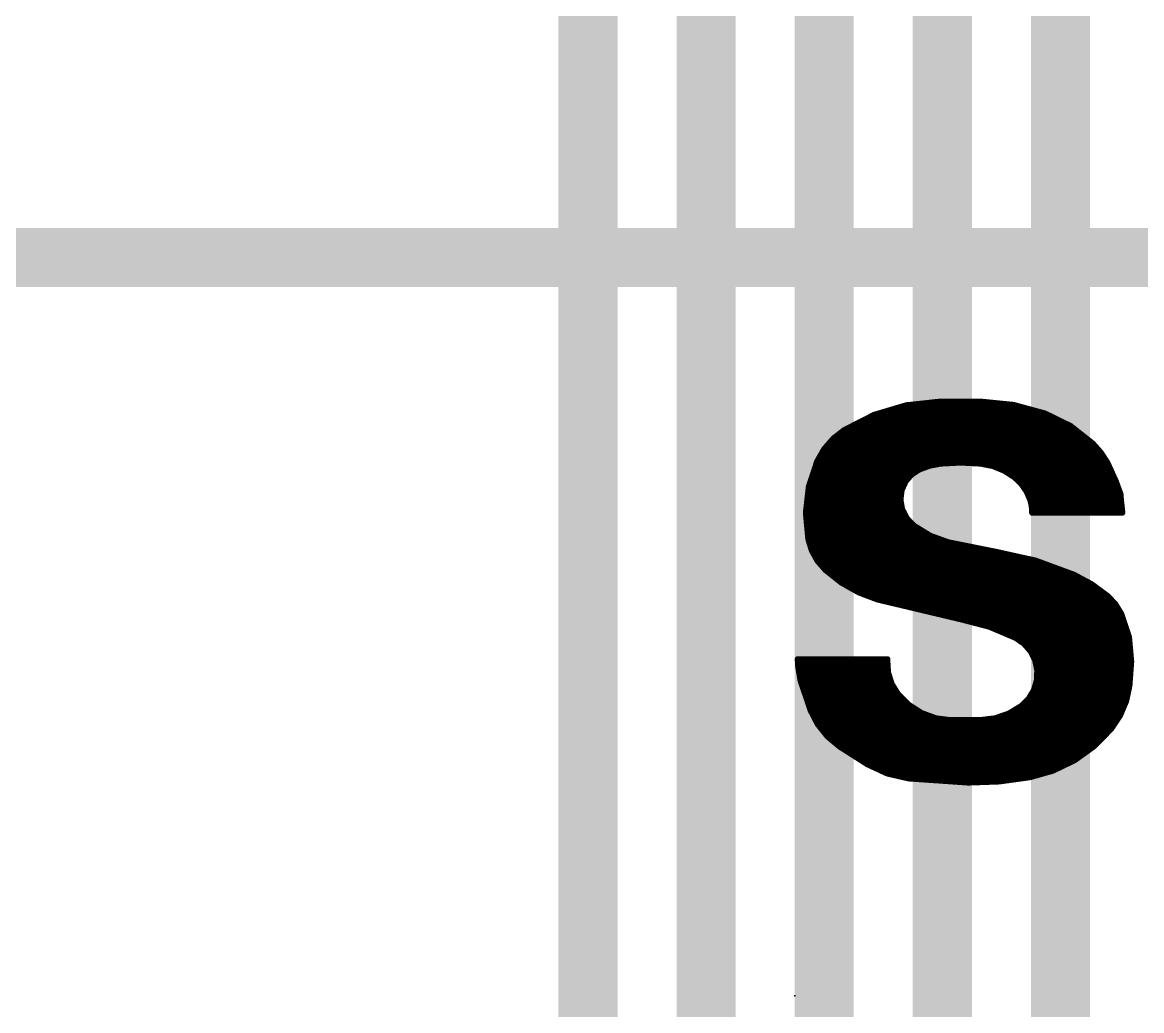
# Model space of a CAD drawing. Extents: x -28 to 79, y -1 to 63.
# Drawn here: x 21.57 to 26.384, y 23.431 to 27.681 of the extents above; entities that cross this region are included whole.
import ezdxf

# ---------------------------------------------------------------- set-up
doc = ezdxf.new("R2010")
doc.units = 0
for name, color, linetype in [('1', 12, 'CONTINUOUS'), ('16', 132, 'CONTINUOUS'), ('21', 41, 'CONTINUOUS'), ('23', 53, 'CONTINUOUS')]:
    doc.layers.add(name, color=color, linetype=linetype)

msp = doc.modelspace()

# ---------------------------------------------------------------- linework, layer by layer
at = {"layer": '1', "const_width": 0.254}
for points in [[(26.035, 21.717), (26.035, 47.244)], [(25.527, 21.5265), (25.527, 45.212)], [(25.019, 21.336), (25.019, 43.18)], [(24.511, 21.082), (24.511, 41.148)], [(24.003, 20.828), (24.003, 39.116)]]:
    msp.add_lwpolyline(points, dxfattribs=at)
at = {"layer": '16', "const_width": 0.254}
msp.add_lwpolyline([(20.32, 26.67), (39.37, 26.67)], dxfattribs=at)
at = {"layer": '21', "const_width": 0.0254}
for points in [[(25.3713, 26.0347), (25.2335, 25.9936)], [(25.5143, 26.0502), (25.3713, 26.0347)], [(25.3739, 26.035), (25.8386, 26.035)], [(25.6946, 26.0502), (25.5143, 26.0502)], [(25.8339, 26.0363), (25.6946, 26.0502)], [(25.969, 25.9994), (25.8339, 26.0363)], [(25.2335, 25.9936), (25.1054, 25.9283)], [(25.215, 25.9842), (26, 25.9842)], [(25.287, 26.0096), (25.9316, 26.0096)], [(26.0787, 25.9456), (25.969, 25.9994)], [(25.1652, 25.9588), (26.0518, 25.9588)], [(26.1747, 25.8699), (26.0787, 25.9456)], [(25.0579, 25.8914), (25.0184, 25.8459)], [(25.1054, 25.9283), (25.0579, 25.8914)], [(25.0793, 25.908), (26.1264, 25.908)], [(25.1154, 25.9334), (26.0942, 25.9334)], [(25.6337, 25.9055), (25.2146, 25.7962)], [(25.2501, 25.781), (25.6286, 25.8953)], [(25.6286, 25.8953), (26.0502, 25.7607)], [(26.0883, 25.7734), (25.6337, 25.9055)], [(25.0184, 25.8459), (24.9885, 25.7937)], [(25.0282, 25.8572), (25.5024, 25.8572)], [(25.0502, 25.8826), (25.5865, 25.8826)], [(25.4485, 25.8572), (25.7999, 25.8572)], [(25.5459, 25.8826), (25.7125, 25.8826)], [(25.6684, 25.8826), (26.1586, 25.8826)], [(25.7479, 25.8572), (26.1859, 25.8572)], [(26.2096, 25.8304), (26.1747, 25.8699)], [(24.9885, 25.7937), (24.9527, 25.6854)], [(24.9958, 25.8064), (25.3342, 25.8064)], [(25.0103, 25.8318), (25.4183, 25.8318)], [(25.2146, 25.7962), (25.2679, 25.4914)], [(25.2537, 25.8064), (25.9747, 25.8064)], [(25.3511, 25.8318), (25.8873, 25.8318)], [(25.8275, 25.8318), (26.2083, 25.8318)], [(25.9071, 25.8064), (26.2251, 25.8064)], [(26.2382, 25.7861), (26.2096, 25.8304)], [(24.9759, 25.7556), (25.2546, 25.7556)], [(24.9843, 25.781), (25.2501, 25.781)], [(25.2173, 25.781), (25.5062, 25.781)], [(25.2217, 25.7556), (25.4241, 25.7556)], [(25.2984, 25.5067), (25.2501, 25.781)], [(25.3952, 25.7368), (25.4279, 25.7581)], [(25.4279, 25.7581), (25.4726, 25.7746)], [(25.4726, 25.7746), (25.5194, 25.7835)], [(25.5194, 25.7835), (25.6058, 25.788)], [(25.6058, 25.788), (25.6921, 25.7835)], [(25.6921, 25.7835), (25.7437, 25.7732)], [(25.7046, 25.781), (26.0621, 25.781)], [(25.7437, 25.7732), (25.7926, 25.7535)], [(25.7874, 25.7556), (26.1166, 25.7556)], [(25.7926, 25.7535), (25.8369, 25.7251)], [(25.9866, 25.781), (26.2405, 25.781)], [(26.0502, 25.7607), (26.2458, 25.6159)], [(26.0571, 25.7556), (26.252, 25.7556)], [(26.2941, 25.6438), (26.0883, 25.7734)], [(26.2738, 25.7073), (26.2382, 25.7861)], [(24.9591, 25.7048), (25.2635, 25.7048)], [(24.9675, 25.7302), (25.259, 25.7302)], [(25.2261, 25.7302), (25.3894, 25.7302)], [(25.2306, 25.7048), (25.3684, 25.7048)], [(25.3524, 25.6697), (25.3695, 25.7073)], [(25.3695, 25.7073), (25.3952, 25.7368)], [(25.8289, 25.7302), (26.1569, 25.7302)], [(25.8369, 25.7251), (25.8663, 25.697)], [(25.8581, 25.7048), (26.1972, 25.7048)], [(25.8663, 25.697), (25.8895, 25.6635)], [(26.0914, 25.7302), (26.2635, 25.7302)], [(26.1257, 25.7048), (26.2747, 25.7048)], [(26.2941, 25.6515), (26.2738, 25.7073)], [(24.9527, 25.6854), (24.9398, 25.572)], [(24.9491, 25.654), (25.2725, 25.654)], [(24.952, 25.6794), (25.268, 25.6794)], [(25.235, 25.6794), (25.3568, 25.6794)], [(25.2395, 25.654), (25.3504, 25.654)], [(25.3472, 25.6287), (25.3524, 25.6697)], [(25.8784, 25.6794), (26.2376, 25.6794)], [(25.8895, 25.6635), (25.9055, 25.6261)], [(25.8935, 25.654), (26.2779, 25.654)], [(26.16, 25.6794), (26.284, 25.6794)], [(26.1943, 25.654), (26.2932, 25.654)], [(26.2458, 25.6159), (26.2941, 25.6515)], [(24.9434, 25.6032), (25.2814, 25.6032)], [(24.9463, 25.6286), (25.2769, 25.6286)], [(25.2439, 25.6286), (25.3472, 25.6286)], [(25.2483, 25.6032), (25.3516, 25.6032)], [(25.3543, 25.588), (25.3472, 25.6287)], [(25.9044, 25.6286), (26.2957, 25.6286)], [(25.9055, 25.6261), (25.9115, 25.5997)], [(25.9107, 25.6032), (26.2984, 25.6032)], [(25.9115, 25.5997), (25.9131, 25.5727)], [(26.2286, 25.6286), (26.263, 25.6286)], [(26.3017, 25.5727), (26.2941, 25.6438)], [(24.9398, 25.572), (24.9504, 25.4584)], [(24.9405, 25.5778), (25.2859, 25.5778)], [(24.9416, 25.5524), (25.2904, 25.5524)], [(25.2528, 25.5778), (25.3595, 25.5778)], [(25.2572, 25.5524), (25.3725, 25.5524)], [(25.3744, 25.5486), (25.3543, 25.588)], [(25.9128, 25.5778), (26.3012, 25.5778)], [(25.9131, 25.5727), (26.3017, 25.5727)], [(24.944, 25.527), (25.2948, 25.527)], [(25.2617, 25.527), (25.3953, 25.527)], [(26.1239, 25.0266), (25.2984, 25.5067)], [(25.4051, 25.5168), (25.3744, 25.5486)], [(25.4751, 25.4737), (25.4051, 25.5168)], [(24.9464, 25.5016), (25.3072, 25.5016)], [(24.9487, 25.4762), (25.3508, 25.4762)], [(24.9504, 25.4584), (24.9655, 25.4095)], [(25.2661, 25.5016), (25.4298, 25.5016)], [(25.2679, 25.4914), (25.7073, 25.2298)], [(25.2934, 25.4762), (25.471, 25.4762)], [(25.5524, 25.4457), (25.4751, 25.4737)], [(24.9528, 25.4508), (25.3945, 25.4508)], [(24.9606, 25.4254), (25.4382, 25.4254)], [(24.9655, 25.4095), (24.9905, 25.3648)], [(25.3361, 25.4508), (25.5383, 25.4508)], [(25.3788, 25.4254), (25.654, 25.4254)], [(25.7556, 25.4051), (25.5524, 25.4457)], [(24.9708, 25.4), (25.4819, 25.4)], [(24.985, 25.3746), (25.5255, 25.3746)], [(24.9905, 25.3648), (25.0241, 25.3263)], [(25.4214, 25.4), (25.7787, 25.4)], [(25.4641, 25.3746), (25.8934, 25.3746)], [(25.9279, 25.367), (25.7556, 25.4051)], [(26.0934, 25.306), (25.9279, 25.367)], [(25.0041, 25.3492), (25.5692, 25.3492)], [(25.0241, 25.3263), (25.0917, 25.2725)], [(25.0272, 25.3238), (25.6129, 25.3238)], [(25.5067, 25.3492), (25.9761, 25.3492)], [(25.5494, 25.3238), (26.0451, 25.3238)], [(25.0592, 25.2984), (25.6566, 25.2984)], [(25.0911, 25.273), (25.7002, 25.273)], [(25.0917, 25.2725), (25.1668, 25.2299)], [(25.5921, 25.2984), (26.1076, 25.2984)], [(25.6347, 25.273), (26.155, 25.273)], [(26.1691, 25.2655), (26.0934, 25.306)], [(26.2382, 25.2146), (26.1691, 25.2655)], [(25.1356, 25.2476), (25.7439, 25.2476)], [(25.1668, 25.2299), (25.2476, 25.1993)], [(25.1871, 25.2222), (25.7876, 25.2222)], [(25.6774, 25.2476), (26.1934, 25.2476)], [(25.7073, 25.2298), (26.1315, 24.9987)], [(25.7213, 25.2222), (26.2279, 25.2222)], [(26.2714, 25.1796), (26.2382, 25.2146)], [(25.2476, 25.1993), (25.6108, 25.113)], [(25.2581, 25.1968), (25.8313, 25.1968)], [(25.365, 25.1714), (25.8749, 25.1714)], [(25.7679, 25.1968), (26.2551, 25.1968)], [(25.8145, 25.1714), (26.2764, 25.1714)], [(26.2966, 25.1384), (26.2714, 25.1796)], [(25.4719, 25.146), (25.9186, 25.146)], [(25.5788, 25.1206), (25.9623, 25.1206)], [(25.8611, 25.146), (26.292, 25.146)], [(25.9077, 25.1206), (26.3026, 25.1206)], [(26.3304, 25.0381), (26.2966, 25.1384)], [(25.6108, 25.113), (25.7293, 25.0821)], [(25.679, 25.0952), (26.0059, 25.0952)], [(25.7293, 25.0821), (25.842, 25.0342)], [(25.7582, 25.0698), (26.0496, 25.0698)], [(25.9544, 25.0952), (26.3111, 25.0952)], [(26.001, 25.0698), (26.3197, 25.0698)], [(25.818, 25.0444), (26.0933, 25.0444)], [(25.842, 25.0342), (25.878, 25.0095)], [(26.0476, 25.0444), (26.3282, 25.0444)], [(26.1417, 24.9911), (26.1239, 25.0266)], [(26.3398, 24.9326), (26.3304, 25.0381)], [(25.8642, 25.019), (26.1277, 25.019)], [(25.878, 25.0095), (25.9066, 24.9766)], [(25.8919, 24.9936), (26.1404, 24.9936)], [(25.9066, 24.9766), (25.9261, 24.9376)], [(26.1315, 24.9987), (26.0223, 24.6736)], [(26.0299, 24.6583), (26.1417, 24.9911)], [(26.0942, 25.019), (26.3321, 25.019)], [(26.1298, 24.9936), (26.3344, 24.9936)], [(24.9047, 24.9428), (24.9072, 24.9072)], [(25.6286, 24.5847), (24.9047, 24.9428)], [(25.2908, 24.9428), (24.9047, 24.9428)], [(24.9047, 24.9428), (25.6184, 24.5669)], [(25.2908, 24.9377), (25.2908, 24.9428)], [(25.2938, 24.8861), (25.2908, 24.9377)], [(25.9108, 24.9682), (26.134, 24.9682)], [(25.9235, 24.9428), (26.1255, 24.9428)], [(25.9261, 24.9376), (25.9352, 24.895)], [(26.1127, 24.9428), (26.3389, 24.9428)], [(26.1213, 24.9682), (26.3366, 24.9682)], [(26.3322, 24.8285), (26.3398, 24.9326)], [(24.9065, 24.9174), (24.956, 24.9174)], [(24.9072, 24.9072), (24.9174, 24.8488)], [(24.9099, 24.892), (25.0074, 24.892)], [(24.9529, 24.9174), (25.292, 24.9174)], [(25.0012, 24.892), (25.2935, 24.892)], [(25.3094, 24.8369), (25.2938, 24.8861)], [(25.9305, 24.9174), (26.1169, 24.9174)], [(25.9352, 24.895), (25.9334, 24.8514)], [(25.9351, 24.892), (26.1084, 24.892)], [(26.0957, 24.892), (26.3368, 24.892)], [(26.1042, 24.9174), (26.3387, 24.9174)], [(24.9143, 24.8666), (25.0587, 24.8666)], [(24.9174, 24.8488), (24.9606, 24.7218)], [(24.92, 24.8412), (25.1101, 24.8412)], [(25.0494, 24.8666), (25.3, 24.8666)], [(25.0976, 24.8412), (25.308, 24.8412)], [(25.3365, 24.7929), (25.3094, 24.8369)], [(25.9334, 24.8514), (25.9208, 24.8098)], [(25.9303, 24.8412), (26.0913, 24.8412)], [(25.934, 24.8666), (26.0999, 24.8666)], [(26.0786, 24.8412), (26.3331, 24.8412)], [(26.0871, 24.8666), (26.335, 24.8666)], [(26.3179, 24.7621), (26.3322, 24.8285)], [(24.9286, 24.8158), (25.1614, 24.8158)], [(24.9373, 24.7904), (25.2128, 24.7904)], [(25.1458, 24.8158), (25.3224, 24.8158)], [(25.1941, 24.7904), (25.339, 24.7904)], [(25.3827, 24.7466), (25.3365, 24.7929)], [(25.9208, 24.8098), (25.8983, 24.7726)], [(25.9091, 24.7904), (26.0743, 24.7904)], [(25.9226, 24.8158), (26.0828, 24.8158)], [(26.0615, 24.7904), (26.324, 24.7904)], [(26.0701, 24.8158), (26.3295, 24.8158)], [(24.9459, 24.765), (25.2641, 24.765)], [(24.9545, 24.7396), (25.3155, 24.7396)], [(25.2423, 24.765), (25.3644, 24.765)], [(25.2905, 24.7396), (25.3937, 24.7396)], [(25.4378, 24.7114), (25.3827, 24.7466)], [(25.8674, 24.7421), (25.8138, 24.7094)], [(25.8633, 24.7396), (26.0572, 24.7396)], [(25.8983, 24.7726), (25.8674, 24.7421)], [(25.8906, 24.765), (26.0657, 24.765)], [(26.0445, 24.7396), (26.3084, 24.7396)], [(26.053, 24.765), (26.3185, 24.765)], [(26.2913, 24.6995), (26.3179, 24.7621)], [(24.9606, 24.7218), (24.9915, 24.6623)], [(24.9645, 24.7142), (25.3668, 24.7142)], [(24.9777, 24.6888), (25.4182, 24.6888)], [(25.3387, 24.7142), (25.4334, 24.7142)], [(25.387, 24.6888), (25.4991, 24.6888)], [(25.4991, 24.6888), (25.4378, 24.7114)], [(25.5575, 24.6812), (25.4991, 24.6888)], [(25.7544, 24.6888), (25.6921, 24.6812)], [(25.7543, 24.6888), (26.0401, 24.6888)], [(25.8138, 24.7094), (25.7544, 24.6888)], [(25.8216, 24.7142), (26.0487, 24.7142)], [(26.0274, 24.6888), (26.2841, 24.6888)], [(26.0359, 24.7142), (26.2976, 24.7142)], [(26.2534, 24.6431), (26.2913, 24.6995)], [(24.9909, 24.6634), (25.4695, 24.6634)], [(24.9915, 24.6623), (25.0335, 24.6099)], [(25.011, 24.638), (25.5209, 24.638)], [(25.4352, 24.6634), (26.0316, 24.6634)], [(25.4834, 24.638), (25.9385, 24.638)], [(25.6921, 24.6812), (25.5575, 24.6812)], [(25.6184, 24.5669), (26.0299, 24.6583)], [(26.0223, 24.6736), (25.6286, 24.5847)], [(25.8646, 24.638), (26.2484, 24.638)], [(25.9771, 24.6634), (26.267, 24.6634)], [(26.1808, 24.5688), (26.2534, 24.6431)], [(25.0314, 24.6126), (25.5722, 24.6126)], [(25.0335, 24.6099), (25.085, 24.5669)], [(25.0607, 24.5872), (25.6235, 24.5872)], [(25.5316, 24.6126), (25.8241, 24.6126)], [(25.5799, 24.5872), (25.7098, 24.5872)], [(25.6397, 24.5872), (26.1988, 24.5872)], [(25.7522, 24.6126), (26.2236, 24.6126)], [(25.085, 24.5669), (25.2044, 24.4907)], [(25.093, 24.5618), (26.1711, 24.5618)], [(26.0964, 24.5082), (26.1808, 24.5688)], [(25.1328, 24.5364), (26.1357, 24.5364)], [(25.1726, 24.511), (26.1004, 24.511)], [(26.0029, 24.463), (26.0964, 24.5082)], [(25.2044, 24.4907), (25.2901, 24.4509)], [(25.2154, 24.4856), (26.0496, 24.4856)], [(25.2701, 24.4602), (25.9928, 24.4602)], [(25.2901, 24.4509), (25.3822, 24.4297)], [(25.9029, 24.4348), (26.0029, 24.463)], [(25.3601, 24.4348), (25.9029, 24.4348)], [(25.3822, 24.4297), (25.6388, 24.4119)], [(25.6388, 24.4119), (25.7714, 24.4166)], [(25.7714, 24.4166), (25.9029, 24.4348)]]:
    msp.add_lwpolyline(points, dxfattribs=at)
at = {"layer": '21', "const_width": 0.0127}
for points in [[(25.3706, 26.041, 1), (25.372, 26.0284)], [(25.3739, 26.0414, 1), (25.3739, 26.0286)], [(25.3731, 26.0286, 1), (25.3695, 26.0408)], [(25.5143, 26.0566, 1), (25.5143, 26.0438)], [(25.515, 26.0439, 1), (25.5136, 26.0565)], [(25.6952, 26.0565, 1), (25.694, 26.0439)], [(25.6946, 26.0438, 1), (25.6946, 26.0566)], [(25.8356, 26.0424, 1), (25.8322, 26.0301)], [(25.8333, 26.03, 1), (25.8346, 26.0426)], [(25.8386, 26.0286, 1), (25.8386, 26.0414)], [(25.215, 25.9906, 1), (25.215, 25.9779)], [(25.2317, 25.9997, 1), (25.2353, 25.9876)], [(25.2364, 25.988, 1), (25.2306, 25.9993)], [(25.287, 26.016, 1), (25.287, 26.0033)], [(25.9316, 26.0033, 1), (25.9316, 26.016)], [(25.9718, 26.0051, 1), (25.9662, 25.9937)], [(25.9673, 25.9933, 1), (25.9707, 26.0055)], [(26, 25.9779, 1), (26, 25.9906)], [(25.1652, 25.9652, 1), (25.1652, 25.9524)], [(26.0518, 25.9524, 1), (26.0518, 25.9652)], [(26.0827, 25.9506, 1), (26.0748, 25.9406)], [(26.0759, 25.9399, 1), (26.0815, 25.9513)], [(25.054, 25.8964, 1), (25.0618, 25.8864)], [(25.0627, 25.8872, 1), (25.0531, 25.8955)], [(25.0793, 25.9144, 1), (25.0793, 25.9017)], [(25.1025, 25.934, 1), (25.1083, 25.9226)], [(25.1093, 25.9233, 1), (25.1015, 25.9333)], [(25.1154, 25.9398, 1), (25.1154, 25.9271)], [(25.6305, 25.9013, 1), (25.6267, 25.8893)], [(25.6304, 25.8892, 1), (25.6268, 25.9014)], [(25.6355, 25.9116, 1), (25.6319, 25.8994)], [(25.6353, 25.8994, 1), (25.6321, 25.9116)], [(26.0942, 25.9271, 1), (26.0942, 25.9398)], [(26.1264, 25.9017, 1), (26.1264, 25.9144)], [(25.0136, 25.8501, 1), (25.0232, 25.8418)], [(25.0239, 25.8428, 1), (25.0129, 25.8491)], [(25.0282, 25.8636, 1), (25.0282, 25.8509)], [(25.0502, 25.889, 1), (25.0502, 25.8762)], [(25.4485, 25.8636, 1), (25.4485, 25.8509)], [(25.5024, 25.8509, 1), (25.5024, 25.8636)], [(25.5459, 25.889, 1), (25.5459, 25.8762)], [(25.5865, 25.8762, 1), (25.5865, 25.889)], [(25.6684, 25.889, 1), (25.6684, 25.8762)], [(25.7125, 25.8762, 1), (25.7125, 25.889)], [(25.7479, 25.8636, 1), (25.7479, 25.8509)], [(25.7999, 25.8509, 1), (25.7999, 25.8636)], [(26.1586, 25.8762, 1), (26.1586, 25.889)], [(26.1795, 25.8741, 1), (26.1699, 25.8657)], [(26.1708, 25.8649, 1), (26.1786, 25.8749)], [(26.1859, 25.8509, 1), (26.1859, 25.8636)], [(24.9945, 25.7917, 1), (24.9825, 25.7957)], [(24.9958, 25.8128, 1), (24.9958, 25.8)], [(25.0103, 25.8382, 1), (25.0103, 25.8255)], [(25.2209, 25.7973, 1), (25.2083, 25.7951)], [(25.213, 25.8023, 1), (25.2162, 25.7901)], [(25.2537, 25.8128, 1), (25.2537, 25.8)], [(25.3342, 25.8, 1), (25.3342, 25.8128)], [(25.3511, 25.8382, 1), (25.3511, 25.8255)], [(25.4183, 25.8255, 1), (25.4183, 25.8382)], [(25.8275, 25.8382, 1), (25.8275, 25.8255)], [(25.8873, 25.8255, 1), (25.8873, 25.8382)], [(25.9071, 25.8128, 1), (25.9071, 25.8)], [(25.9747, 25.8, 1), (25.9747, 25.8128)], [(26.2149, 25.8338, 1), (26.2042, 25.8269)], [(26.2048, 25.8262, 1), (26.2143, 25.8346)], [(26.2083, 25.8255, 1), (26.2083, 25.8382)], [(26.2251, 25.8, 1), (26.2251, 25.8128)], [(24.9759, 25.762, 1), (24.9759, 25.7492)], [(24.9843, 25.7874, 1), (24.9843, 25.7747)], [(24.983, 25.7969, 1), (24.994, 25.7905)], [(25.2173, 25.7874, 1), (25.2173, 25.7747)], [(25.2217, 25.762, 1), (25.2217, 25.7492)], [(25.2564, 25.7821, 1), (25.2438, 25.7799)], [(25.2483, 25.7871, 1), (25.2519, 25.7749)], [(25.2501, 25.7747, 1), (25.2501, 25.7874)], [(25.2546, 25.7492, 1), (25.2546, 25.762)], [(25.4257, 25.7641, 1), (25.4301, 25.7521)], [(25.4241, 25.7492, 1), (25.4241, 25.762)], [(25.4314, 25.7528, 1), (25.4244, 25.7634)], [(25.4714, 25.7809, 1), (25.4738, 25.7684)], [(25.4748, 25.7687, 1), (25.4704, 25.7806)], [(25.5062, 25.7747, 1), (25.5062, 25.7874)], [(25.5191, 25.7898, 1), (25.5197, 25.7772)], [(25.5206, 25.7773, 1), (25.5182, 25.7897)], [(25.6061, 25.7943, 1), (25.6054, 25.7816)], [(25.6061, 25.7816, 1), (25.6054, 25.7943)], [(25.6933, 25.7897, 1), (25.6909, 25.7773)], [(25.6918, 25.7772, 1), (25.6924, 25.7898)], [(25.7046, 25.7874, 1), (25.7046, 25.7747)], [(25.7461, 25.7791, 1), (25.7414, 25.7673)], [(25.7425, 25.767, 1), (25.745, 25.7794)], [(25.7874, 25.762, 1), (25.7874, 25.7492)], [(25.796, 25.7589, 1), (25.7891, 25.7482)], [(25.7902, 25.7476, 1), (25.7949, 25.7594)], [(25.9866, 25.7874, 1), (25.9866, 25.7747)], [(26.054, 25.7658, 1), (26.0464, 25.7556)], [(26.0483, 25.7547, 1), (26.0521, 25.7667)], [(26.0571, 25.762, 1), (26.0571, 25.7492)], [(26.0621, 25.7747, 1), (26.0621, 25.7874)], [(26.0917, 25.7788, 1), (26.0849, 25.768)], [(26.0865, 25.7673, 1), (26.0901, 25.7795)], [(26.1166, 25.7492, 1), (26.1166, 25.762)], [(26.244, 25.7887, 1), (26.2324, 25.7835)], [(26.2329, 25.7827, 1), (26.2435, 25.7895)], [(26.2405, 25.7747, 1), (26.2405, 25.7874)], [(26.252, 25.7492, 1), (26.252, 25.762)], [(24.9591, 25.7112, 1), (24.9591, 25.6985)], [(24.9675, 25.7366, 1), (24.9675, 25.7238)], [(25.2261, 25.7366, 1), (25.2261, 25.7238)], [(25.2306, 25.7112, 1), (25.2306, 25.6985)], [(25.259, 25.7238, 1), (25.259, 25.7366)], [(25.2635, 25.6985, 1), (25.2635, 25.7112)], [(25.3647, 25.7115, 1), (25.3743, 25.7031)], [(25.3753, 25.7047, 1), (25.3637, 25.7099)], [(25.3684, 25.6985, 1), (25.3684, 25.7112)], [(25.3917, 25.7421, 1), (25.3986, 25.7315)], [(25.3894, 25.7238, 1), (25.3894, 25.7366)], [(25.3999, 25.7326, 1), (25.3904, 25.7409)], [(25.8289, 25.7366, 1), (25.8289, 25.7238)], [(25.8413, 25.7297, 1), (25.8325, 25.7205)], [(25.8335, 25.7198, 1), (25.8403, 25.7304)], [(25.8581, 25.7112, 1), (25.8581, 25.6985)], [(25.8715, 25.7006, 1), (25.8611, 25.6933)], [(25.8619, 25.6924, 1), (25.8707, 25.7015)], [(26.0914, 25.7366, 1), (26.0914, 25.7238)], [(26.1257, 25.7112, 1), (26.1257, 25.6985)], [(26.1569, 25.7238, 1), (26.1569, 25.7366)], [(26.1972, 25.6985, 1), (26.1972, 25.7112)], [(26.2635, 25.7238, 1), (26.2635, 25.7366)], [(26.2798, 25.7095, 1), (26.2678, 25.7051)], [(26.268, 25.7047, 1), (26.2796, 25.7099)], [(26.2747, 25.6985, 1), (26.2747, 25.7112)], [(24.9491, 25.6604, 1), (24.9491, 25.6476)], [(24.952, 25.6858, 1), (24.952, 25.673)], [(24.959, 25.6846, 1), (24.9464, 25.6861)], [(24.9467, 25.6874, 1), (24.9587, 25.6834)], [(25.235, 25.6858, 1), (25.235, 25.673)], [(25.2395, 25.6604, 1), (25.2395, 25.6476)], [(25.268, 25.673, 1), (25.268, 25.6858)], [(25.2725, 25.6476, 1), (25.2725, 25.6604)], [(25.3587, 25.6689, 1), (25.3461, 25.6705)], [(25.3466, 25.6723, 1), (25.3582, 25.6671)], [(25.3504, 25.6476, 1), (25.3504, 25.6604)], [(25.3568, 25.673, 1), (25.3568, 25.6858)], [(25.8784, 25.6858, 1), (25.8784, 25.673)], [(25.8953, 25.666, 1), (25.8836, 25.661)], [(25.8842, 25.6599, 1), (25.8947, 25.6671)], [(25.8935, 25.6604, 1), (25.8935, 25.6476)], [(26.16, 25.6858, 1), (26.16, 25.673)], [(26.1943, 25.6604, 1), (26.1943, 25.6476)], [(26.2376, 25.673, 1), (26.2376, 25.6858)], [(26.2779, 25.6476, 1), (26.2779, 25.6604)], [(26.284, 25.673, 1), (26.284, 25.6858)], [(26.2881, 25.6493, 1), (26.3001, 25.6537)], [(26.2979, 25.6464, 1), (26.2903, 25.6566)], [(26.2932, 25.6476, 1), (26.2932, 25.6604)], [(24.9434, 25.6096, 1), (24.9434, 25.5968)], [(24.9463, 25.635, 1), (24.9463, 25.6223)], [(25.2439, 25.635, 1), (25.2439, 25.6223)], [(25.2483, 25.6096, 1), (25.2483, 25.5968)], [(25.2769, 25.6223, 1), (25.2769, 25.635)], [(25.2814, 25.5968, 1), (25.2814, 25.6096)], [(25.3534, 25.6298, 1), (25.3409, 25.6276)], [(25.3409, 25.6295, 1), (25.3535, 25.6279)], [(25.3472, 25.6223, 1), (25.3472, 25.635)], [(25.3516, 25.5968, 1), (25.3516, 25.6096)], [(25.9044, 25.635, 1), (25.9044, 25.6223)], [(25.9117, 25.6275, 1), (25.8993, 25.6247)], [(25.8997, 25.6236, 1), (25.9113, 25.6286)], [(25.9107, 25.6096, 1), (25.9107, 25.5968)], [(25.9178, 25.6001, 1), (25.9051, 25.5993)], [(26.2286, 25.635, 1), (26.2286, 25.6223)], [(26.242, 25.621, 1), (26.2496, 25.6108)], [(26.242, 25.6108, 1), (26.2496, 25.621)], [(26.263, 25.6223, 1), (26.263, 25.635)], [(26.3004, 25.6445, 1), (26.2878, 25.6431)], [(26.2907, 25.6384, 1), (26.2975, 25.6492)], [(26.2957, 25.6223, 1), (26.2957, 25.635)], [(26.2984, 25.5968, 1), (26.2984, 25.6096)], [(24.9461, 25.5726, 1), (24.9335, 25.5714)], [(24.9335, 25.5727, 1), (24.9461, 25.5713)], [(24.9405, 25.5842, 1), (24.9405, 25.5714)], [(24.9416, 25.5588, 1), (24.9416, 25.5461)], [(25.2528, 25.5842, 1), (25.2528, 25.5714)], [(25.2572, 25.5588, 1), (25.2572, 25.5461)], [(25.2859, 25.5714, 1), (25.2859, 25.5842)], [(25.2904, 25.5461, 1), (25.2904, 25.5588)], [(25.36, 25.5909, 1), (25.3486, 25.5851)], [(25.348, 25.5869, 1), (25.3606, 25.5891)], [(25.3595, 25.5714, 1), (25.3595, 25.5842)], [(25.3725, 25.5461, 1), (25.3725, 25.5588)], [(25.9053, 25.5983, 1), (25.9177, 25.6011)], [(25.9128, 25.5842, 1), (25.9128, 25.5714)], [(25.9131, 25.5791, 1), (25.9131, 25.5663)], [(25.9068, 25.5723, 1), (25.9194, 25.5731)], [(26.2954, 25.572, 1), (26.308, 25.5734)], [(26.3012, 25.5714, 1), (26.3012, 25.5842)], [(26.3017, 25.5663, 1), (26.3017, 25.5791)], [(24.944, 25.5334, 1), (24.944, 25.5206)], [(25.2617, 25.5334, 1), (25.2617, 25.5206)], [(25.3016, 25.5122, 1), (25.2952, 25.5012)], [(25.2948, 25.5206, 1), (25.2948, 25.5334)], [(25.379, 25.553, 1), (25.3698, 25.5442)], [(25.3687, 25.5457, 1), (25.3801, 25.5515)], [(25.3953, 25.5206, 1), (25.3953, 25.5334)], [(25.4084, 25.5222, 1), (25.4018, 25.5114)], [(25.4005, 25.5124, 1), (25.4097, 25.5212)], [(24.9464, 25.508, 1), (24.9464, 25.4952)], [(24.9487, 25.4826, 1), (24.9487, 25.4699)], [(24.9565, 25.4603, 1), (24.9443, 25.4565)], [(25.2661, 25.508, 1), (25.2661, 25.4952)], [(25.2711, 25.4969, 1), (25.2647, 25.4859)], [(25.2616, 25.4903, 1), (25.2742, 25.4925)], [(25.2934, 25.4826, 1), (25.2934, 25.4699)], [(25.2921, 25.5056, 1), (25.3047, 25.5078)], [(25.3072, 25.4952, 1), (25.3072, 25.508)], [(25.3508, 25.4699, 1), (25.3508, 25.4826)], [(25.4298, 25.4952, 1), (25.4298, 25.508)], [(25.4772, 25.4796, 1), (25.4729, 25.4677)], [(25.471, 25.4699, 1), (25.471, 25.4826)], [(25.4718, 25.4683, 1), (25.4784, 25.4791)], [(24.9441, 25.4578, 1), (24.9567, 25.459)], [(24.9528, 25.4572, 1), (24.9528, 25.4444)], [(24.9606, 25.4318, 1), (24.9606, 25.419)], [(24.9711, 25.4126, 1), (24.96, 25.4064)], [(25.3361, 25.4572, 1), (25.3361, 25.4444)], [(25.3788, 25.4318, 1), (25.3788, 25.419)], [(25.3945, 25.4444, 1), (25.3945, 25.4572)], [(25.4382, 25.419, 1), (25.4382, 25.4318)], [(25.5383, 25.4444, 1), (25.5383, 25.4572)], [(25.5536, 25.4519, 1), (25.5512, 25.4395)], [(25.5502, 25.4397, 1), (25.5546, 25.4517)], [(25.654, 25.419, 1), (25.654, 25.4318)], [(24.9595, 25.4076, 1), (24.9716, 25.4114)], [(24.9708, 25.4064, 1), (24.9708, 25.3937)], [(24.985, 25.381, 1), (24.985, 25.3682)], [(24.9952, 25.369, 1), (24.9857, 25.3607)], [(24.9849, 25.3618, 1), (24.996, 25.3679)], [(25.4214, 25.4064, 1), (25.4214, 25.3937)], [(25.4641, 25.381, 1), (25.4641, 25.3682)], [(25.4819, 25.3937, 1), (25.4819, 25.4064)], [(25.5255, 25.3682, 1), (25.5255, 25.381)], [(25.757, 25.4113, 1), (25.7542, 25.3989)], [(25.7544, 25.3989, 1), (25.7568, 25.4113)], [(25.7787, 25.3937, 1), (25.7787, 25.4064)], [(25.8934, 25.3682, 1), (25.8934, 25.381)], [(25.93, 25.3729, 1), (25.9257, 25.361)], [(25.9265, 25.3608, 1), (25.9292, 25.3732)], [(25.0041, 25.3556, 1), (25.0041, 25.3428)], [(25.0281, 25.3313, 1), (25.0201, 25.3213)], [(25.0193, 25.3221, 1), (25.0289, 25.3305)], [(25.0272, 25.3302, 1), (25.0272, 25.3175)], [(25.5067, 25.3556, 1), (25.5067, 25.3428)], [(25.5494, 25.3302, 1), (25.5494, 25.3175)], [(25.5692, 25.3428, 1), (25.5692, 25.3556)], [(25.6129, 25.3175, 1), (25.6129, 25.3302)], [(25.9761, 25.3428, 1), (25.9761, 25.3556)], [(26.0451, 25.3175, 1), (26.0451, 25.3302)], [(25.0592, 25.3048, 1), (25.0592, 25.292)], [(25.0911, 25.2794, 1), (25.0911, 25.2666)], [(25.0948, 25.2781, 1), (25.0886, 25.267)], [(25.0878, 25.2676, 1), (25.0957, 25.2775)], [(25.5921, 25.3048, 1), (25.5921, 25.292)], [(25.6347, 25.2794, 1), (25.6347, 25.2666)], [(25.6566, 25.292, 1), (25.6566, 25.3048)], [(25.7002, 25.2666, 1), (25.7002, 25.2794)], [(26.0964, 25.3116, 1), (26.0904, 25.3004)], [(26.0912, 25.3, 1), (26.0956, 25.312)], [(26.1076, 25.292, 1), (26.1076, 25.3048)], [(26.155, 25.2666, 1), (26.155, 25.2794)], [(26.1728, 25.2706, 1), (26.1653, 25.2604)], [(26.1661, 25.2599, 1), (26.1721, 25.2711)], [(25.1356, 25.254, 1), (25.1356, 25.2413)], [(25.1691, 25.2358, 1), (25.1646, 25.2239)], [(25.1637, 25.2243, 1), (25.1699, 25.2354)], [(25.1871, 25.2286, 1), (25.1871, 25.2158)], [(25.6774, 25.254, 1), (25.6774, 25.2413)], [(25.7103, 25.2354, 1), (25.7043, 25.2242)], [(25.7041, 25.2243, 1), (25.7105, 25.2353)], [(25.7213, 25.2286, 1), (25.7213, 25.2158)], [(25.7439, 25.2413, 1), (25.7439, 25.254)], [(25.7876, 25.2158, 1), (25.7876, 25.2286)], [(26.1934, 25.2413, 1), (26.1934, 25.254)], [(26.2279, 25.2158, 1), (26.2279, 25.2286)], [(26.2428, 25.219, 1), (26.2336, 25.2102)], [(26.2344, 25.2095, 1), (26.242, 25.2197)], [(25.2491, 25.2055, 1), (25.2461, 25.1931)], [(25.2454, 25.1934, 1), (25.2498, 25.2052)], [(25.2581, 25.2032, 1), (25.2581, 25.1904)], [(25.365, 25.1778, 1), (25.365, 25.1651)], [(25.7679, 25.2032, 1), (25.7679, 25.1904)], [(25.8145, 25.1778, 1), (25.8145, 25.1651)], [(25.8313, 25.1904, 1), (25.8313, 25.2032)], [(25.8749, 25.1651, 1), (25.8749, 25.1778)], [(26.2551, 25.1904, 1), (26.2551, 25.2032)], [(26.2769, 25.1829, 1), (26.266, 25.1763)], [(26.2668, 25.1752, 1), (26.276, 25.184)], [(26.2764, 25.1651, 1), (26.2764, 25.1778)], [(25.4719, 25.1524, 1), (25.4719, 25.1396)], [(25.5788, 25.127, 1), (25.5788, 25.1142)], [(25.8611, 25.1524, 1), (25.8611, 25.1396)], [(25.9077, 25.127, 1), (25.9077, 25.1142)], [(25.9186, 25.1396, 1), (25.9186, 25.1524)], [(25.9623, 25.1142, 1), (25.9623, 25.127)], [(26.3026, 25.1404, 1), (26.2906, 25.1364)], [(26.2912, 25.1351, 1), (26.302, 25.1417)], [(26.292, 25.1396, 1), (26.292, 25.1524)], [(26.3026, 25.1142, 1), (26.3026, 25.127)], [(25.6124, 25.1191, 1), (25.6092, 25.1069)], [(25.6093, 25.1068, 1), (25.6123, 25.1192)], [(25.679, 25.1016, 1), (25.679, 25.0889)], [(25.7318, 25.0879, 1), (25.7268, 25.0762)], [(25.7277, 25.0759, 1), (25.7309, 25.0882)], [(25.7582, 25.0762, 1), (25.7582, 25.0634)], [(25.9544, 25.1016, 1), (25.9544, 25.0889)], [(26.001, 25.0762, 1), (26.001, 25.0634)], [(26.0059, 25.0889, 1), (26.0059, 25.1016)], [(26.0496, 25.0634, 1), (26.0496, 25.0762)], [(26.3111, 25.0889, 1), (26.3111, 25.1016)], [(26.3197, 25.0634, 1), (26.3197, 25.0762)], [(25.818, 25.0508, 1), (25.818, 25.038)], [(25.8456, 25.0394, 1), (25.8384, 25.029)], [(25.8395, 25.0284, 1), (25.8445, 25.04)], [(26.0476, 25.0508, 1), (26.0476, 25.038)], [(26.0933, 25.038, 1), (26.0933, 25.0508)], [(26.1296, 25.0294, 1), (26.1182, 25.0238)], [(26.1207, 25.0211, 1), (26.1271, 25.0321)], [(26.3367, 25.0386, 1), (26.3241, 25.0375)], [(26.3244, 25.036, 1), (26.3364, 25.0401)], [(26.3282, 25.038, 1), (26.3282, 25.0508)], [(25.8642, 25.0254, 1), (25.8642, 25.0127)], [(25.8828, 25.0137, 1), (25.8732, 25.0054)], [(25.8744, 25.0043, 1), (25.8816, 25.0148)], [(25.8919, 25, 1), (25.8919, 24.9872)], [(25.9123, 24.9795, 1), (25.9009, 24.9738)], [(25.9018, 24.9725, 1), (25.9114, 24.9808)], [(26.0942, 25.0254, 1), (26.0942, 25.0127)], [(26.1298, 25, 1), (26.1298, 24.9872)], [(26.1375, 24.9967, 1), (26.1255, 25.0007)], [(26.1277, 25.0127, 1), (26.1277, 25.0254)], [(26.1285, 24.9931, 1), (26.1345, 25.0043)], [(26.1477, 24.9891, 1), (26.1357, 24.9931)], [(26.136, 24.9883, 1), (26.1474, 24.9939)], [(26.1404, 24.9872, 1), (26.1404, 25)], [(26.3321, 25.0127, 1), (26.3321, 25.0254)], [(26.3344, 24.9872, 1), (26.3344, 25)], [(24.9047, 24.9492, 1), (24.9047, 24.9365)], [(24.911, 24.9432, 1), (24.8984, 24.9424)], [(24.9075, 24.9485, 1), (24.9019, 24.9371)], [(24.9077, 24.9484, 1), (24.9017, 24.9372)], [(25.2972, 24.9428, 1), (25.2844, 24.9428)], [(25.2971, 24.9381, 1), (25.2845, 24.9373)], [(25.2844, 24.9377, 1), (25.2972, 24.9377)], [(25.2908, 24.9365, 1), (25.2908, 24.9492)], [(25.9108, 24.9746, 1), (25.9108, 24.9618)], [(25.9235, 24.9492, 1), (25.9235, 24.9365)], [(25.9323, 24.939, 1), (25.9199, 24.9363)], [(25.9204, 24.9348, 1), (25.9318, 24.9405)], [(26.1127, 24.9492, 1), (26.1127, 24.9365)], [(26.1213, 24.9746, 1), (26.1213, 24.9618)], [(26.1255, 24.9365, 1), (26.1255, 24.9492)], [(26.134, 24.9618, 1), (26.134, 24.9746)], [(26.3461, 24.9321, 1), (26.3335, 24.9331)], [(26.3335, 24.932, 1), (26.3461, 24.9332)], [(26.3366, 24.9618, 1), (26.3366, 24.9746)], [(26.3389, 24.9365, 1), (26.3389, 24.9492)], [(24.9065, 24.9238, 1), (24.9065, 24.911)], [(24.9135, 24.9083, 1), (24.9009, 24.9061)], [(24.9009, 24.9068, 1), (24.9135, 24.9076)], [(24.9099, 24.8984, 1), (24.9099, 24.8856)], [(24.9529, 24.9238, 1), (24.9529, 24.911)], [(24.956, 24.911, 1), (24.956, 24.9238)], [(25.0012, 24.8984, 1), (25.0012, 24.8856)], [(25.0074, 24.8856, 1), (25.0074, 24.8984)], [(25.2999, 24.888, 1), (25.2878, 24.8842)], [(25.2875, 24.8858, 1), (25.3002, 24.8865)], [(25.292, 24.911, 1), (25.292, 24.9238)], [(25.2935, 24.8856, 1), (25.2935, 24.8984)], [(25.9305, 24.9238, 1), (25.9305, 24.911)], [(25.9351, 24.8984, 1), (25.9351, 24.8856)], [(25.9416, 24.8947, 1), (25.9289, 24.8952)], [(25.929, 24.8937, 1), (25.9415, 24.8963)], [(26.0957, 24.8984, 1), (26.0957, 24.8856)], [(26.1042, 24.9238, 1), (26.1042, 24.911)], [(26.1084, 24.8856, 1), (26.1084, 24.8984)], [(26.1169, 24.911, 1), (26.1169, 24.9238)], [(26.3368, 24.8856, 1), (26.3368, 24.8984)], [(26.3387, 24.911, 1), (26.3387, 24.9238)], [(24.9143, 24.873, 1), (24.9143, 24.8603)], [(24.9234, 24.8508, 1), (24.9114, 24.8468)], [(24.9111, 24.8477, 1), (24.9237, 24.8499)], [(24.92, 24.8476, 1), (24.92, 24.8348)], [(25.0494, 24.873, 1), (25.0494, 24.8603)], [(25.0587, 24.8603, 1), (25.0587, 24.873)], [(25.0976, 24.8476, 1), (25.0976, 24.8348)], [(25.1101, 24.8348, 1), (25.1101, 24.8476)], [(25.3, 24.8603, 1), (25.3, 24.873)], [(25.3148, 24.8402, 1), (25.304, 24.8335)], [(25.3033, 24.835, 1), (25.3154, 24.8388)], [(25.308, 24.8348, 1), (25.308, 24.8476)], [(25.9303, 24.8476, 1), (25.9303, 24.8348)], [(25.9271, 24.8517, 1), (25.9397, 24.8511)], [(25.9395, 24.8496, 1), (25.9273, 24.8532)], [(25.934, 24.873, 1), (25.934, 24.8603)], [(26.0786, 24.8476, 1), (26.0786, 24.8348)], [(26.0871, 24.873, 1), (26.0871, 24.8603)], [(26.0913, 24.8348, 1), (26.0913, 24.8476)], [(26.0999, 24.8603, 1), (26.0999, 24.873)], [(26.3384, 24.8272, 1), (26.326, 24.8298)], [(26.3331, 24.8348, 1), (26.3331, 24.8476)], [(26.335, 24.8603, 1), (26.335, 24.873)], [(24.9286, 24.8222, 1), (24.9286, 24.8094)], [(24.9373, 24.7968, 1), (24.9373, 24.7841)], [(25.1458, 24.8222, 1), (25.1458, 24.8094)], [(25.1614, 24.8094, 1), (25.1614, 24.8222)], [(25.1941, 24.7968, 1), (25.1941, 24.7841)], [(25.2128, 24.7841, 1), (25.2128, 24.7968)], [(25.3224, 24.8094, 1), (25.3224, 24.8222)], [(25.341, 24.7974, 1), (25.332, 24.7884)], [(25.3311, 24.7896, 1), (25.3419, 24.7962)], [(25.339, 24.7841, 1), (25.339, 24.7968)], [(25.9091, 24.7968, 1), (25.9091, 24.7841)], [(25.9147, 24.8117, 1), (25.9269, 24.808)], [(25.9262, 24.8065, 1), (25.9154, 24.8131)], [(25.9226, 24.8222, 1), (25.9226, 24.8094)], [(26.0615, 24.7968, 1), (26.0615, 24.7841)], [(26.0701, 24.8222, 1), (26.0701, 24.8094)], [(26.0743, 24.7841, 1), (26.0743, 24.7968)], [(26.0828, 24.8094, 1), (26.0828, 24.8222)], [(26.324, 24.7841, 1), (26.324, 24.7968)], [(26.3259, 24.829, 1), (26.3385, 24.828)], [(26.3295, 24.8094, 1), (26.3295, 24.8222)], [(24.9459, 24.7714, 1), (24.9459, 24.7586)], [(24.9545, 24.746, 1), (24.9545, 24.7333)], [(25.2423, 24.7714, 1), (25.2423, 24.7586)], [(25.2641, 24.7586, 1), (25.2641, 24.7714)], [(25.2905, 24.746, 1), (25.2905, 24.7333)], [(25.3155, 24.7333, 1), (25.3155, 24.746)], [(25.3644, 24.7586, 1), (25.3644, 24.7714)], [(25.3861, 24.752, 1), (25.3793, 24.7413)], [(25.3782, 24.7422, 1), (25.3872, 24.7511)], [(25.3937, 24.7333, 1), (25.3937, 24.746)], [(25.8633, 24.746, 1), (25.8633, 24.7333)], [(25.8629, 24.7466, 1), (25.8719, 24.7376)], [(25.8707, 24.7367, 1), (25.8641, 24.7475)], [(25.8906, 24.7714, 1), (25.8906, 24.7586)], [(25.8929, 24.7759, 1), (25.9038, 24.7693)], [(25.9028, 24.7681, 1), (25.8939, 24.7771)], [(26.0445, 24.746, 1), (26.0445, 24.7333)], [(26.053, 24.7714, 1), (26.053, 24.7586)], [(26.0572, 24.7333, 1), (26.0572, 24.746)], [(26.0657, 24.7586, 1), (26.0657, 24.7714)], [(26.3084, 24.7333, 1), (26.3084, 24.746)], [(26.3117, 24.7634, 1), (26.3241, 24.7607)], [(26.3238, 24.7596, 1), (26.3121, 24.7645)], [(26.3185, 24.7586, 1), (26.3185, 24.7714)], [(24.9662, 24.7247, 1), (24.955, 24.7189)], [(24.9546, 24.7198, 1), (24.9666, 24.7238)], [(24.9645, 24.7206, 1), (24.9645, 24.7079)], [(24.9777, 24.6952, 1), (24.9777, 24.6824)], [(25.3387, 24.7206, 1), (25.3387, 24.7079)], [(25.3668, 24.7079, 1), (25.3668, 24.7206)], [(25.387, 24.6952, 1), (25.387, 24.6824)], [(25.4182, 24.6824, 1), (25.4182, 24.6952)], [(25.4399, 24.7173, 1), (25.4356, 24.7054)], [(25.4334, 24.7079, 1), (25.4334, 24.7206)], [(25.4343, 24.706, 1), (25.4412, 24.7167)], [(25.4999, 24.6951, 1), (25.4983, 24.6825)], [(25.4969, 24.6828, 1), (25.5013, 24.6948)], [(25.4991, 24.6824, 1), (25.4991, 24.6952)], [(25.7543, 24.6952, 1), (25.7543, 24.6824)], [(25.7524, 24.6948, 1), (25.7565, 24.6828)], [(25.7552, 24.6825, 1), (25.7537, 24.6951)], [(25.8105, 24.7149, 1), (25.8171, 24.704)], [(25.8158, 24.7034, 1), (25.8117, 24.7154)], [(25.8216, 24.7206, 1), (25.8216, 24.7079)], [(26.0274, 24.6952, 1), (26.0274, 24.6824)], [(26.0359, 24.7206, 1), (26.0359, 24.7079)], [(26.0401, 24.6824, 1), (26.0401, 24.6952)], [(26.0487, 24.7079, 1), (26.0487, 24.7206)], [(26.2841, 24.6824, 1), (26.2841, 24.6952)], [(26.2855, 24.702, 1), (26.2972, 24.697)], [(26.2966, 24.696, 1), (26.2861, 24.703)], [(26.2976, 24.7079, 1), (26.2976, 24.7206)], [(24.9909, 24.6698, 1), (24.9909, 24.6571)], [(24.9965, 24.6662, 1), (24.9866, 24.6583)], [(24.9859, 24.6593, 1), (24.9972, 24.6652)], [(25.011, 24.6444, 1), (25.011, 24.6317)], [(25.4352, 24.6698, 1), (25.4352, 24.6571)], [(25.4695, 24.6571, 1), (25.4695, 24.6698)], [(25.4834, 24.6444, 1), (25.4834, 24.6317)], [(25.5209, 24.6317, 1), (25.5209, 24.6444)], [(25.5575, 24.6876, 1), (25.5575, 24.6748)], [(25.5567, 24.6749, 1), (25.5583, 24.6875)], [(25.6913, 24.6875, 1), (25.6929, 24.6749)], [(25.6921, 24.6748, 1), (25.6921, 24.6876)], [(25.8646, 24.6444, 1), (25.8646, 24.6317)], [(25.9385, 24.6317, 1), (25.9385, 24.6444)], [(25.9771, 24.6698, 1), (25.9771, 24.6571)], [(26.0163, 24.6756, 1), (26.0283, 24.6716)], [(26.0237, 24.6674, 1), (26.0209, 24.6798)], [(26.0239, 24.6603, 1), (26.0359, 24.6563)], [(26.0313, 24.6521, 1), (26.0285, 24.6645)], [(26.0316, 24.6571, 1), (26.0316, 24.6698)], [(26.2481, 24.6466, 1), (26.2587, 24.6396)], [(26.2484, 24.6317, 1), (26.2484, 24.6444)], [(26.2579, 24.6387, 1), (26.2489, 24.6475)], [(26.267, 24.6571, 1), (26.267, 24.6698)], [(25.0314, 24.619, 1), (25.0314, 24.6062)], [(25.0376, 24.6148, 1), (25.0295, 24.6051)], [(25.0286, 24.606, 1), (25.0385, 24.6139)], [(25.0607, 24.5936, 1), (25.0607, 24.5809)], [(25.5316, 24.619, 1), (25.5316, 24.6062)], [(25.5722, 24.6062, 1), (25.5722, 24.619)], [(25.5799, 24.5936, 1), (25.5799, 24.5809)], [(25.6235, 24.5809, 1), (25.6235, 24.5936)], [(25.6397, 24.5936, 1), (25.6397, 24.5809)], [(25.7098, 24.5809, 1), (25.7098, 24.5936)], [(25.7522, 24.619, 1), (25.7522, 24.6062)], [(25.8241, 24.6062, 1), (25.8241, 24.619)], [(26.1988, 24.5809, 1), (26.1988, 24.5936)], [(26.2236, 24.6062, 1), (26.2236, 24.619)], [(25.0884, 24.5723, 1), (25.0816, 24.5615)], [(25.0809, 24.562, 1), (25.0891, 24.5718)], [(25.093, 24.5682, 1), (25.093, 24.5555)], [(25.617, 24.5731, 1), (25.6198, 24.5607)], [(25.6154, 24.5613, 1), (25.6214, 24.5725)], [(25.6272, 24.5909, 1), (25.63, 24.5785)], [(25.6258, 24.579, 1), (25.6314, 24.5904)], [(26.1711, 24.5555, 1), (26.1711, 24.5682)], [(26.1763, 24.5732, 1), (26.1853, 24.5644)], [(26.1845, 24.5636, 1), (26.1771, 24.574)], [(25.1328, 24.5428, 1), (25.1328, 24.53)], [(25.1726, 24.5174, 1), (25.1726, 24.5047)], [(26.0927, 24.5133, 1), (26.1001, 24.503)], [(26.0992, 24.5024, 1), (26.0937, 24.5139)], [(26.1004, 24.5047, 1), (26.1004, 24.5174)], [(26.1357, 24.53, 1), (26.1357, 24.5428)], [(25.2071, 24.4965, 1), (25.2017, 24.4849)], [(25.201, 24.4853, 1), (25.2078, 24.4961)], [(25.2154, 24.492, 1), (25.2154, 24.4793)], [(25.2701, 24.4666, 1), (25.2701, 24.4538)], [(25.2915, 24.4571, 1), (25.2887, 24.4447)], [(25.2874, 24.4452, 1), (25.2928, 24.4567)], [(25.9928, 24.4538, 1), (25.9928, 24.4666)], [(26.0001, 24.4688, 1), (26.0056, 24.4573)], [(26.0046, 24.4569, 1), (26.0011, 24.4692)], [(26.0496, 24.4793, 1), (26.0496, 24.492)], [(25.3601, 24.4412, 1), (25.3601, 24.4285)], [(25.3826, 24.436, 1), (25.3818, 24.4234)], [(25.3808, 24.4235, 1), (25.3836, 24.4359)], [(25.6386, 24.4182, 1), (25.639, 24.4056)], [(25.6384, 24.4056, 1), (25.6392, 24.4182)], [(25.7706, 24.4229, 1), (25.7723, 24.4103)], [(25.7717, 24.4102, 1), (25.7712, 24.4229)], [(25.9012, 24.4409, 1), (25.9046, 24.4287)], [(25.9038, 24.4285, 1), (25.902, 24.4411)], [(25.9029, 24.4285, 1), (25.9029, 24.4412)]]:
    msp.add_lwpolyline(points, format="xyb", dxfattribs=at)
at = {"layer": '23'}
msp.add_point((24.892, 23.495), dxfattribs=at)

doc.saveas('drawing.dxf')
